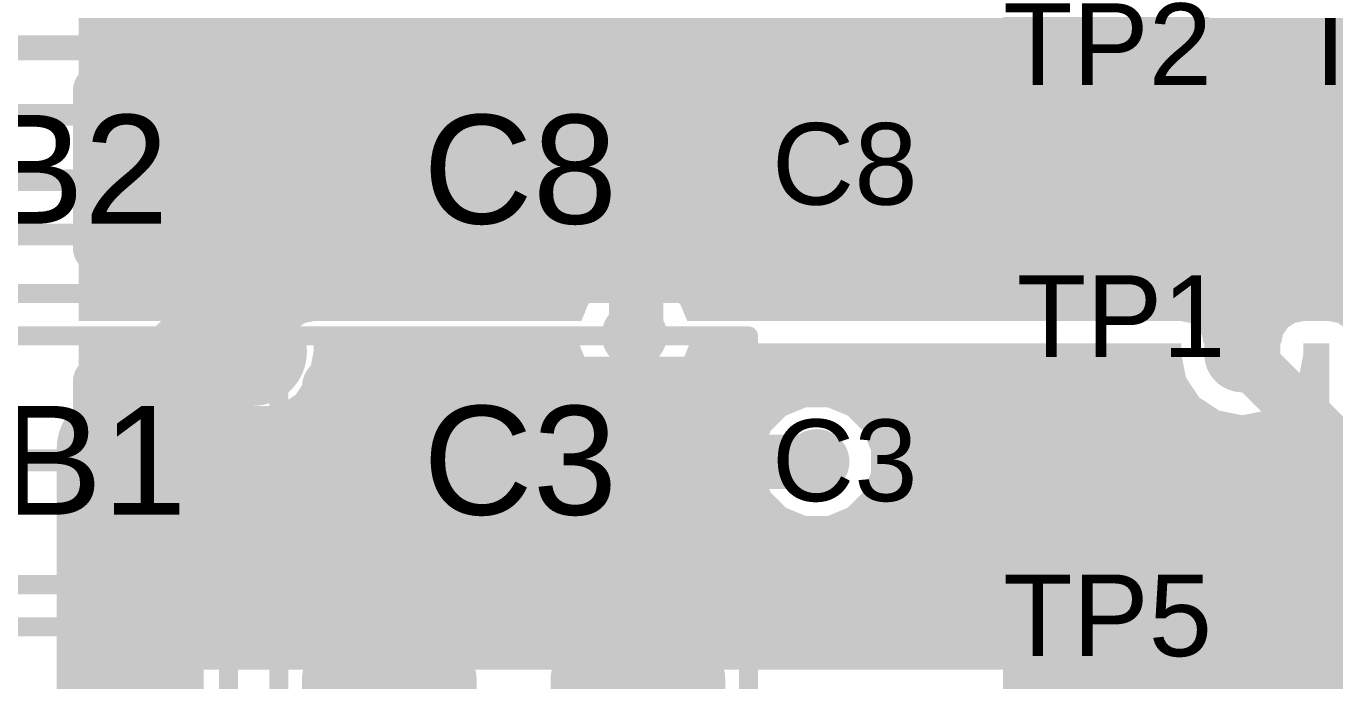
# Model space of a CAD drawing. Header units: inches. Extents: x -3 to 191, y -18 to 93.
# Drawn here: x 75.02 to 87.05, y 80.9 to 86.92 of the extents above; entities that cross this region are included whole.
import ezdxf

# ---------------------------------------------------------------- set-up
doc = ezdxf.new("R2010")
doc.units = ezdxf.units.IN
for name, color, linetype in [('Bottom Layer', 5, 'Continuous'), ('GND 1', 90, 'Continuous'), ('GND 2', 156, 'Continuous'), ('Mechanical 13', 56, 'Continuous'), ('PWR', 16, 'Continuous'), ('Signal L4', 76, 'Continuous'), ('Top Layer', 1, 'Continuous'), ('Top Overlay', 2, 'Continuous'), ('Top Paste', 8, 'Continuous'), ('Top Solder', 216, 'Continuous'), ('Via Holes', 16, 'Continuous')]:
    doc.layers.add(name, color=color, linetype=linetype)
doc.styles.add('Arial', font='', dxfattribs={"height": 0.2})
doc.styles.get('Arial').set_extended_font_data('Arial')

# ---------------------------------------------------------------- blocks, each defined once
blk = doc.blocks.new('PAD_RND_1MM_160')
at = {"layer": 'Top Layer'}
h = blk.add_hatch(color=1, dxfattribs=at)
edge = h.paths.add_edge_path()
edge.add_arc((0, 0), 0.5, 0, 360)
at = {"layer": 'Top Solder'}
h = blk.add_hatch(color=216, dxfattribs=at)
edge = h.paths.add_edge_path()
edge.add_arc((0, 0), 0.5, 0, 360)
blk = doc.blocks.new('PAD_RND_1MM_161')
at = {"layer": 'Top Layer'}
h = blk.add_hatch(color=1, dxfattribs=at)
edge = h.paths.add_edge_path()
edge.add_arc((0, 0), 0.5, 0, 360)
at = {"layer": 'Top Solder'}
h = blk.add_hatch(color=216, dxfattribs=at)
edge = h.paths.add_edge_path()
edge.add_arc((0, 0), 0.5, 0, 360)
blk = doc.blocks.new('FB_0805_328')
at = {"layer": 'Top Layer'}
h = blk.add_hatch(color=1, dxfattribs=at)
edge = h.paths.add_edge_path()
edge.add_arc((-1.325, 0.725), 0.125, 90, 180)
edge.add_line((-1.45, 0.725), (-1.45, -0.725))
edge.add_arc((-1.325, -0.725), 0.125, 180, 270)
edge.add_line((-1.325, -0.85), (-0.575, -0.85))
edge.add_arc((-0.575, -0.725), 0.125, 270, 360)
edge.add_line((-0.45, -0.725), (-0.45, 0.725))
edge.add_arc((-0.575, 0.725), 0.125, 0, 90)
edge.add_line((-0.575, 0.85), (-1.325, 0.85))
h = blk.add_hatch(color=1, dxfattribs=at)
edge = h.paths.add_edge_path()
edge.add_arc((0.575, 0.725), 0.125, 90, 180)
edge.add_line((0.45, 0.725), (0.45, -0.725))
edge.add_arc((0.575, -0.725), 0.125, 180, 270)
edge.add_line((0.575, -0.85), (1.325, -0.85))
edge.add_arc((1.325, -0.725), 0.125, 270, 360)
edge.add_line((1.45, -0.725), (1.45, 0.725))
edge.add_arc((1.325, 0.725), 0.125, 0, 90)
edge.add_line((1.325, 0.85), (0.575, 0.85))
at = {"layer": 'Top Paste'}
h = blk.add_hatch(color=8, dxfattribs=at)
edge = h.paths.add_edge_path()
edge.add_arc((-1.325, 0.725), 0.125, 90, 180)
edge.add_line((-1.45, 0.725), (-1.45, -0.725))
edge.add_arc((-1.325, -0.725), 0.125, 180, 270)
edge.add_line((-1.325, -0.85), (-0.575, -0.85))
edge.add_arc((-0.575, -0.725), 0.125, 270, 360)
edge.add_line((-0.45, -0.725), (-0.45, 0.725))
edge.add_arc((-0.575, 0.725), 0.125, 0, 90)
edge.add_line((-0.575, 0.85), (-1.325, 0.85))
h = blk.add_hatch(color=8, dxfattribs=at)
edge = h.paths.add_edge_path()
edge.add_arc((0.575, 0.725), 0.125, 90, 180)
edge.add_line((0.45, 0.725), (0.45, -0.725))
edge.add_arc((0.575, -0.725), 0.125, 180, 270)
edge.add_line((0.575, -0.85), (1.325, -0.85))
edge.add_arc((1.325, -0.725), 0.125, 270, 360)
edge.add_line((1.45, -0.725), (1.45, 0.725))
edge.add_arc((1.325, 0.725), 0.125, 0, 90)
edge.add_line((1.325, 0.85), (0.575, 0.85))
at = {"layer": 'Top Solder'}
h = blk.add_hatch(color=216, dxfattribs=at)
edge = h.paths.add_edge_path()
edge.add_arc((-1.325, 0.725), 0.227, 90, 180)
edge.add_line((-1.552, 0.725), (-1.552, -0.725))
edge.add_arc((-1.325, -0.725), 0.227, 180, 270)
edge.add_line((-1.325, -0.952), (-0.575, -0.952))
edge.add_arc((-0.575, -0.725), 0.227, 270, 360)
edge.add_line((-0.348, -0.725), (-0.348, 0.725))
edge.add_arc((-0.575, 0.725), 0.227, 0, 90)
edge.add_line((-0.575, 0.952), (-1.325, 0.952))
h = blk.add_hatch(color=216, dxfattribs=at)
edge = h.paths.add_edge_path()
edge.add_arc((0.575, 0.725), 0.227, 90, 180)
edge.add_line((0.348, 0.725), (0.348, -0.725))
edge.add_arc((0.575, -0.725), 0.227, 180, 270)
edge.add_line((0.575, -0.952), (1.325, -0.952))
edge.add_arc((1.325, -0.725), 0.227, 270, 360)
edge.add_line((1.552, -0.725), (1.552, 0.725))
edge.add_arc((1.325, 0.725), 0.227, 0, 90)
edge.add_line((1.325, 0.952), (0.575, 0.952))
at = {"layer": 'Mechanical 13'}
for points in [[(-1.778, -1.143, 0.175, 0.175, 0), (-1.778, 1.143, 0.175, 0.175, 0)], [(-1.778, 1.143, 0.175, 0.175, 0), (1.778, 1.143, 0.175, 0.175, 0)], [(1.778, -1.143, 0.175, 0.175, 0), (1.778, 1.143, 0.175, 0.175, 0)], [(-1.778, -1.143, 0.175, 0.175, 0), (1.778, -1.143, 0.175, 0.175, 0)]]:
    blk.add_lwpolyline(points, format="xyseb", dxfattribs=at)
for points in [[(-1.822, 1.143, 0.0875, 0.0875, 1), (-1.734, 1.143, 0.0875, 0.0875, 1)], [(-1.822, 1.143, 0.0875, 0.0875, 1), (-1.734, 1.143, 0.0875, 0.0875, 1)], [(1.734, 1.143, 0.0875, 0.0875, 1), (1.822, 1.143, 0.0875, 0.0875, 1)], [(1.734, 1.143, 0.0875, 0.0875, 1), (1.822, 1.143, 0.0875, 0.0875, 1)], [(-1.822, -1.143, 0.0875, 0.0875, 1), (-1.734, -1.143, 0.0875, 0.0875, 1)], [(-1.822, -1.143, 0.0875, 0.0875, 1), (-1.734, -1.143, 0.0875, 0.0875, 1)], [(1.734, -1.143, 0.0875, 0.0875, 1), (1.822, -1.143, 0.0875, 0.0875, 1)], [(1.734, -1.143, 0.0875, 0.0875, 1), (1.822, -1.143, 0.0875, 0.0875, 1)]]:
    blk.add_lwpolyline(points, format="xyseb", close=True, dxfattribs=at)
at = {"layer": 'Mechanical 13', "style": 'Arial'}
blk.add_text('FB3', height=1, rotation=360, dxfattribs=at).set_placement((-1.333, -0.5))
blk = doc.blocks.new('FB_0805_329')
at = {"layer": 'Top Layer'}
h = blk.add_hatch(color=1, dxfattribs=at)
edge = h.paths.add_edge_path()
edge.add_arc((-1.325, 0.725), 0.125, 90, 180)
edge.add_line((-1.45, 0.725), (-1.45, -0.725))
edge.add_arc((-1.325, -0.725), 0.125, 180, 270)
edge.add_line((-1.325, -0.85), (-0.575, -0.85))
edge.add_arc((-0.575, -0.725), 0.125, 270, 360)
edge.add_line((-0.45, -0.725), (-0.45, 0.725))
edge.add_arc((-0.575, 0.725), 0.125, 0, 90)
edge.add_line((-0.575, 0.85), (-1.325, 0.85))
h = blk.add_hatch(color=1, dxfattribs=at)
edge = h.paths.add_edge_path()
edge.add_arc((0.575, 0.725), 0.125, 90, 180)
edge.add_line((0.45, 0.725), (0.45, -0.725))
edge.add_arc((0.575, -0.725), 0.125, 180, 270)
edge.add_line((0.575, -0.85), (1.325, -0.85))
edge.add_arc((1.325, -0.725), 0.125, 270, 360)
edge.add_line((1.45, -0.725), (1.45, 0.725))
edge.add_arc((1.325, 0.725), 0.125, 0, 90)
edge.add_line((1.325, 0.85), (0.575, 0.85))
at = {"layer": 'Top Paste'}
h = blk.add_hatch(color=8, dxfattribs=at)
edge = h.paths.add_edge_path()
edge.add_arc((-1.325, 0.725), 0.125, 90, 180)
edge.add_line((-1.45, 0.725), (-1.45, -0.725))
edge.add_arc((-1.325, -0.725), 0.125, 180, 270)
edge.add_line((-1.325, -0.85), (-0.575, -0.85))
edge.add_arc((-0.575, -0.725), 0.125, 270, 360)
edge.add_line((-0.45, -0.725), (-0.45, 0.725))
edge.add_arc((-0.575, 0.725), 0.125, 0, 90)
edge.add_line((-0.575, 0.85), (-1.325, 0.85))
h = blk.add_hatch(color=8, dxfattribs=at)
edge = h.paths.add_edge_path()
edge.add_arc((0.575, 0.725), 0.125, 90, 180)
edge.add_line((0.45, 0.725), (0.45, -0.725))
edge.add_arc((0.575, -0.725), 0.125, 180, 270)
edge.add_line((0.575, -0.85), (1.325, -0.85))
edge.add_arc((1.325, -0.725), 0.125, 270, 360)
edge.add_line((1.45, -0.725), (1.45, 0.725))
edge.add_arc((1.325, 0.725), 0.125, 0, 90)
edge.add_line((1.325, 0.85), (0.575, 0.85))
at = {"layer": 'Top Solder'}
h = blk.add_hatch(color=216, dxfattribs=at)
edge = h.paths.add_edge_path()
edge.add_arc((-1.325, 0.725), 0.227, 90, 180)
edge.add_line((-1.552, 0.725), (-1.552, -0.725))
edge.add_arc((-1.325, -0.725), 0.227, 180, 270)
edge.add_line((-1.325, -0.952), (-0.575, -0.952))
edge.add_arc((-0.575, -0.725), 0.227, 270, 360)
edge.add_line((-0.348, -0.725), (-0.348, 0.725))
edge.add_arc((-0.575, 0.725), 0.227, 0, 90)
edge.add_line((-0.575, 0.952), (-1.325, 0.952))
h = blk.add_hatch(color=216, dxfattribs=at)
edge = h.paths.add_edge_path()
edge.add_arc((0.575, 0.725), 0.227, 90, 180)
edge.add_line((0.348, 0.725), (0.348, -0.725))
edge.add_arc((0.575, -0.725), 0.227, 180, 270)
edge.add_line((0.575, -0.952), (1.325, -0.952))
edge.add_arc((1.325, -0.725), 0.227, 270, 360)
edge.add_line((1.552, -0.725), (1.552, 0.725))
edge.add_arc((1.325, 0.725), 0.227, 0, 90)
edge.add_line((1.325, 0.952), (0.575, 0.952))
at = {"layer": 'Mechanical 13'}
for points in [[(-1.778, -1.143, 0.175, 0.175, 0), (-1.778, 1.143, 0.175, 0.175, 0)], [(-1.778, 1.143, 0.175, 0.175, 0), (1.778, 1.143, 0.175, 0.175, 0)], [(1.778, -1.143, 0.175, 0.175, 0), (1.778, 1.143, 0.175, 0.175, 0)], [(-1.778, -1.143, 0.175, 0.175, 0), (1.778, -1.143, 0.175, 0.175, 0)]]:
    blk.add_lwpolyline(points, format="xyseb", dxfattribs=at)
for points in [[(-1.822, 1.143, 0.0875, 0.0875, 1), (-1.734, 1.143, 0.0875, 0.0875, 1)], [(-1.822, 1.143, 0.0875, 0.0875, 1), (-1.734, 1.143, 0.0875, 0.0875, 1)], [(1.734, 1.143, 0.0875, 0.0875, 1), (1.822, 1.143, 0.0875, 0.0875, 1)], [(1.734, 1.143, 0.0875, 0.0875, 1), (1.822, 1.143, 0.0875, 0.0875, 1)], [(-1.822, -1.143, 0.0875, 0.0875, 1), (-1.734, -1.143, 0.0875, 0.0875, 1)], [(-1.822, -1.143, 0.0875, 0.0875, 1), (-1.734, -1.143, 0.0875, 0.0875, 1)], [(1.734, -1.143, 0.0875, 0.0875, 1), (1.822, -1.143, 0.0875, 0.0875, 1)], [(1.734, -1.143, 0.0875, 0.0875, 1), (1.822, -1.143, 0.0875, 0.0875, 1)]]:
    blk.add_lwpolyline(points, format="xyseb", close=True, dxfattribs=at)
at = {"layer": 'Mechanical 13', "style": 'Arial'}
blk.add_text('FB2', height=1, rotation=360, dxfattribs=at).set_placement((-1.333, -0.5))
blk = doc.blocks.new('FB_0805_330')
at = {"layer": 'Top Layer'}
h = blk.add_hatch(color=1, dxfattribs=at)
edge = h.paths.add_edge_path()
edge.add_arc((-1.325, 0.725), 0.125, 90, 180)
edge.add_line((-1.45, 0.725), (-1.45, -0.725))
edge.add_arc((-1.325, -0.725), 0.125, 180, 270)
edge.add_line((-1.325, -0.85), (-0.575, -0.85))
edge.add_arc((-0.575, -0.725), 0.125, 270, 360)
edge.add_line((-0.45, -0.725), (-0.45, 0.725))
edge.add_arc((-0.575, 0.725), 0.125, 0, 90)
edge.add_line((-0.575, 0.85), (-1.325, 0.85))
h = blk.add_hatch(color=1, dxfattribs=at)
edge = h.paths.add_edge_path()
edge.add_arc((0.575, 0.725), 0.125, 90, 180)
edge.add_line((0.45, 0.725), (0.45, -0.725))
edge.add_arc((0.575, -0.725), 0.125, 180, 270)
edge.add_line((0.575, -0.85), (1.325, -0.85))
edge.add_arc((1.325, -0.725), 0.125, 270, 360)
edge.add_line((1.45, -0.725), (1.45, 0.725))
edge.add_arc((1.325, 0.725), 0.125, 0, 90)
edge.add_line((1.325, 0.85), (0.575, 0.85))
at = {"layer": 'Top Paste'}
h = blk.add_hatch(color=8, dxfattribs=at)
edge = h.paths.add_edge_path()
edge.add_arc((-1.325, 0.725), 0.125, 90, 180)
edge.add_line((-1.45, 0.725), (-1.45, -0.725))
edge.add_arc((-1.325, -0.725), 0.125, 180, 270)
edge.add_line((-1.325, -0.85), (-0.575, -0.85))
edge.add_arc((-0.575, -0.725), 0.125, 270, 360)
edge.add_line((-0.45, -0.725), (-0.45, 0.725))
edge.add_arc((-0.575, 0.725), 0.125, 0, 90)
edge.add_line((-0.575, 0.85), (-1.325, 0.85))
h = blk.add_hatch(color=8, dxfattribs=at)
edge = h.paths.add_edge_path()
edge.add_arc((0.575, 0.725), 0.125, 90, 180)
edge.add_line((0.45, 0.725), (0.45, -0.725))
edge.add_arc((0.575, -0.725), 0.125, 180, 270)
edge.add_line((0.575, -0.85), (1.325, -0.85))
edge.add_arc((1.325, -0.725), 0.125, 270, 360)
edge.add_line((1.45, -0.725), (1.45, 0.725))
edge.add_arc((1.325, 0.725), 0.125, 0, 90)
edge.add_line((1.325, 0.85), (0.575, 0.85))
at = {"layer": 'Top Solder'}
h = blk.add_hatch(color=216, dxfattribs=at)
edge = h.paths.add_edge_path()
edge.add_arc((-1.325, 0.725), 0.227, 90, 180)
edge.add_line((-1.552, 0.725), (-1.552, -0.725))
edge.add_arc((-1.325, -0.725), 0.227, 180, 270)
edge.add_line((-1.325, -0.952), (-0.575, -0.952))
edge.add_arc((-0.575, -0.725), 0.227, 270, 360)
edge.add_line((-0.348, -0.725), (-0.348, 0.725))
edge.add_arc((-0.575, 0.725), 0.227, 0, 90)
edge.add_line((-0.575, 0.952), (-1.325, 0.952))
h = blk.add_hatch(color=216, dxfattribs=at)
edge = h.paths.add_edge_path()
edge.add_arc((0.575, 0.725), 0.227, 90, 180)
edge.add_line((0.348, 0.725), (0.348, -0.725))
edge.add_arc((0.575, -0.725), 0.227, 180, 270)
edge.add_line((0.575, -0.952), (1.325, -0.952))
edge.add_arc((1.325, -0.725), 0.227, 270, 360)
edge.add_line((1.552, -0.725), (1.552, 0.725))
edge.add_arc((1.325, 0.725), 0.227, 0, 90)
edge.add_line((1.325, 0.952), (0.575, 0.952))
at = {"layer": 'Mechanical 13'}
for points in [[(-1.778, -1.143, 0.175, 0.175, 0), (-1.778, 1.143, 0.175, 0.175, 0)], [(-1.778, 1.143, 0.175, 0.175, 0), (1.778, 1.143, 0.175, 0.175, 0)], [(1.778, -1.143, 0.175, 0.175, 0), (1.778, 1.143, 0.175, 0.175, 0)], [(-1.778, -1.143, 0.175, 0.175, 0), (1.778, -1.143, 0.175, 0.175, 0)]]:
    blk.add_lwpolyline(points, format="xyseb", dxfattribs=at)
for points in [[(-1.822, 1.143, 0.0875, 0.0875, 1), (-1.734, 1.143, 0.0875, 0.0875, 1)], [(-1.822, 1.143, 0.0875, 0.0875, 1), (-1.734, 1.143, 0.0875, 0.0875, 1)], [(1.734, 1.143, 0.0875, 0.0875, 1), (1.822, 1.143, 0.0875, 0.0875, 1)], [(1.734, 1.143, 0.0875, 0.0875, 1), (1.822, 1.143, 0.0875, 0.0875, 1)], [(-1.822, -1.143, 0.0875, 0.0875, 1), (-1.734, -1.143, 0.0875, 0.0875, 1)], [(-1.822, -1.143, 0.0875, 0.0875, 1), (-1.734, -1.143, 0.0875, 0.0875, 1)], [(1.734, -1.143, 0.0875, 0.0875, 1), (1.822, -1.143, 0.0875, 0.0875, 1)], [(1.734, -1.143, 0.0875, 0.0875, 1), (1.822, -1.143, 0.0875, 0.0875, 1)]]:
    blk.add_lwpolyline(points, format="xyseb", close=True, dxfattribs=at)
at = {"layer": 'Mechanical 13', "style": 'Arial'}
blk.add_text('FB1', height=1, rotation=360, dxfattribs=at).set_placement((-1.166, -0.5))
blk = doc.blocks.new('CAP_0805_510')
at = {"layer": 'Top Layer'}
h = blk.add_hatch(color=1, dxfattribs=at)
edge = h.paths.add_edge_path()
edge.add_arc((-1.668, 0.675), 0.175, 90, 180)
edge.add_line((-1.843, 0.675), (-1.843, -0.675))
edge.add_arc((-1.668, -0.675), 0.175, 180, 270)
edge.add_line((-1.668, -0.85), (-0.618, -0.85))
edge.add_arc((-0.618, -0.675), 0.175, 270, 360)
edge.add_line((-0.443, -0.675), (-0.443, 0.675))
edge.add_arc((-0.618, 0.675), 0.175, 0, 90)
edge.add_line((-0.618, 0.85), (-1.668, 0.85))
h = blk.add_hatch(color=1, dxfattribs=at)
edge = h.paths.add_edge_path()
edge.add_arc((0.618, 0.675), 0.175, 90, 180)
edge.add_line((0.443, 0.675), (0.443, -0.675))
edge.add_arc((0.618, -0.675), 0.175, 180, 270)
edge.add_line((0.618, -0.85), (1.668, -0.85))
edge.add_arc((1.668, -0.675), 0.175, 270, 360)
edge.add_line((1.843, -0.675), (1.843, 0.675))
edge.add_arc((1.668, 0.675), 0.175, 0, 90)
edge.add_line((1.668, 0.85), (0.618, 0.85))
at = {"layer": 'Top Paste'}
h = blk.add_hatch(color=8, dxfattribs=at)
edge = h.paths.add_edge_path()
edge.add_arc((-1.668, 0.675), 0.175, 90, 180)
edge.add_line((-1.843, 0.675), (-1.843, -0.675))
edge.add_arc((-1.668, -0.675), 0.175, 180, 270)
edge.add_line((-1.668, -0.85), (-0.618, -0.85))
edge.add_arc((-0.618, -0.675), 0.175, 270, 360)
edge.add_line((-0.443, -0.675), (-0.443, 0.675))
edge.add_arc((-0.618, 0.675), 0.175, 0, 90)
edge.add_line((-0.618, 0.85), (-1.668, 0.85))
h = blk.add_hatch(color=8, dxfattribs=at)
edge = h.paths.add_edge_path()
edge.add_arc((0.618, 0.675), 0.175, 90, 180)
edge.add_line((0.443, 0.675), (0.443, -0.675))
edge.add_arc((0.618, -0.675), 0.175, 180, 270)
edge.add_line((0.618, -0.85), (1.668, -0.85))
edge.add_arc((1.668, -0.675), 0.175, 270, 360)
edge.add_line((1.843, -0.675), (1.843, 0.675))
edge.add_arc((1.668, 0.675), 0.175, 0, 90)
edge.add_line((1.668, 0.85), (0.618, 0.85))
at = {"layer": 'Top Solder'}
h = blk.add_hatch(color=216, dxfattribs=at)
edge = h.paths.add_edge_path()
edge.add_arc((-1.668, 0.675), 0.277, 90, 180)
edge.add_line((-1.945, 0.675), (-1.945, -0.675))
edge.add_arc((-1.668, -0.675), 0.277, 180, 270)
edge.add_line((-1.668, -0.952), (-0.618, -0.952))
edge.add_arc((-0.618, -0.675), 0.277, 270, 360)
edge.add_line((-0.341, -0.675), (-0.341, 0.675))
edge.add_arc((-0.618, 0.675), 0.277, 0, 90)
edge.add_line((-0.618, 0.952), (-1.668, 0.952))
h = blk.add_hatch(color=216, dxfattribs=at)
edge = h.paths.add_edge_path()
edge.add_arc((0.618, 0.675), 0.277, 90, 180)
edge.add_line((0.341, 0.675), (0.341, -0.675))
edge.add_arc((0.618, -0.675), 0.277, 180, 270)
edge.add_line((0.618, -0.952), (1.668, -0.952))
edge.add_arc((1.668, -0.675), 0.277, 270, 360)
edge.add_line((1.945, -0.675), (1.945, 0.675))
edge.add_arc((1.668, 0.675), 0.277, 0, 90)
edge.add_line((1.668, 0.952), (0.618, 0.952))
at = {"layer": 'Mechanical 13'}
for points in [[(-2.159, 1.143, 0.175, 0.175, 0), (2.159, 1.143, 0.175, 0.175, 0)], [(-2.159, -1.143, 0.175, 0.175, 0), (-2.159, 1.143, 0.175, 0.175, 0)], [(2.159, -1.143, 0.175, 0.175, 0), (2.159, 1.143, 0.175, 0.175, 0)], [(-2.159, -1.143, 0.175, 0.175, 0), (2.159, -1.143, 0.175, 0.175, 0)]]:
    blk.add_lwpolyline(points, format="xyseb", dxfattribs=at)
for points in [[(-2.203, 1.143, 0.0875, 0.0875, 1), (-2.115, 1.143, 0.0875, 0.0875, 1)], [(-2.203, 1.143, 0.0875, 0.0875, 1), (-2.115, 1.143, 0.0875, 0.0875, 1)], [(2.115, 1.143, 0.0875, 0.0875, 1), (2.203, 1.143, 0.0875, 0.0875, 1)], [(2.115, 1.143, 0.0875, 0.0875, 1), (2.203, 1.143, 0.0875, 0.0875, 1)], [(-2.203, -1.143, 0.0875, 0.0875, 1), (-2.115, -1.143, 0.0875, 0.0875, 1)], [(-2.203, -1.143, 0.0875, 0.0875, 1), (-2.115, -1.143, 0.0875, 0.0875, 1)], [(2.115, -1.143, 0.0875, 0.0875, 1), (2.203, -1.143, 0.0875, 0.0875, 1)], [(2.115, -1.143, 0.0875, 0.0875, 1), (2.203, -1.143, 0.0875, 0.0875, 1)]]:
    blk.add_lwpolyline(points, format="xyseb", close=True, dxfattribs=at)
at = {"layer": 'Mechanical 13', "style": 'Arial'}
blk.add_text('C13', height=1, rotation=360, dxfattribs=at).set_placement((-1.25, -0.5))
blk = doc.blocks.new('CAP_0805_515')
at = {"layer": 'Top Layer'}
h = blk.add_hatch(color=1, dxfattribs=at)
edge = h.paths.add_edge_path()
edge.add_arc((-1.668, 0.675), 0.175, 90, 180)
edge.add_line((-1.843, 0.675), (-1.843, -0.675))
edge.add_arc((-1.668, -0.675), 0.175, 180, 270)
edge.add_line((-1.668, -0.85), (-0.618, -0.85))
edge.add_arc((-0.618, -0.675), 0.175, 270, 360)
edge.add_line((-0.443, -0.675), (-0.443, 0.675))
edge.add_arc((-0.618, 0.675), 0.175, 0, 90)
edge.add_line((-0.618, 0.85), (-1.668, 0.85))
h = blk.add_hatch(color=1, dxfattribs=at)
edge = h.paths.add_edge_path()
edge.add_arc((0.618, 0.675), 0.175, 90, 180)
edge.add_line((0.443, 0.675), (0.443, -0.675))
edge.add_arc((0.618, -0.675), 0.175, 180, 270)
edge.add_line((0.618, -0.85), (1.668, -0.85))
edge.add_arc((1.668, -0.675), 0.175, 270, 360)
edge.add_line((1.843, -0.675), (1.843, 0.675))
edge.add_arc((1.668, 0.675), 0.175, 0, 90)
edge.add_line((1.668, 0.85), (0.618, 0.85))
at = {"layer": 'Top Paste'}
h = blk.add_hatch(color=8, dxfattribs=at)
edge = h.paths.add_edge_path()
edge.add_arc((-1.668, 0.675), 0.175, 90, 180)
edge.add_line((-1.843, 0.675), (-1.843, -0.675))
edge.add_arc((-1.668, -0.675), 0.175, 180, 270)
edge.add_line((-1.668, -0.85), (-0.618, -0.85))
edge.add_arc((-0.618, -0.675), 0.175, 270, 360)
edge.add_line((-0.443, -0.675), (-0.443, 0.675))
edge.add_arc((-0.618, 0.675), 0.175, 0, 90)
edge.add_line((-0.618, 0.85), (-1.668, 0.85))
h = blk.add_hatch(color=8, dxfattribs=at)
edge = h.paths.add_edge_path()
edge.add_arc((0.618, 0.675), 0.175, 90, 180)
edge.add_line((0.443, 0.675), (0.443, -0.675))
edge.add_arc((0.618, -0.675), 0.175, 180, 270)
edge.add_line((0.618, -0.85), (1.668, -0.85))
edge.add_arc((1.668, -0.675), 0.175, 270, 360)
edge.add_line((1.843, -0.675), (1.843, 0.675))
edge.add_arc((1.668, 0.675), 0.175, 0, 90)
edge.add_line((1.668, 0.85), (0.618, 0.85))
at = {"layer": 'Top Solder'}
h = blk.add_hatch(color=216, dxfattribs=at)
edge = h.paths.add_edge_path()
edge.add_arc((-1.668, 0.675), 0.277, 90, 180)
edge.add_line((-1.945, 0.675), (-1.945, -0.675))
edge.add_arc((-1.668, -0.675), 0.277, 180, 270)
edge.add_line((-1.668, -0.952), (-0.618, -0.952))
edge.add_arc((-0.618, -0.675), 0.277, 270, 360)
edge.add_line((-0.341, -0.675), (-0.341, 0.675))
edge.add_arc((-0.618, 0.675), 0.277, 0, 90)
edge.add_line((-0.618, 0.952), (-1.668, 0.952))
h = blk.add_hatch(color=216, dxfattribs=at)
edge = h.paths.add_edge_path()
edge.add_arc((0.618, 0.675), 0.277, 90, 180)
edge.add_line((0.341, 0.675), (0.341, -0.675))
edge.add_arc((0.618, -0.675), 0.277, 180, 270)
edge.add_line((0.618, -0.952), (1.668, -0.952))
edge.add_arc((1.668, -0.675), 0.277, 270, 360)
edge.add_line((1.945, -0.675), (1.945, 0.675))
edge.add_arc((1.668, 0.675), 0.277, 0, 90)
edge.add_line((1.668, 0.952), (0.618, 0.952))
at = {"layer": 'Mechanical 13'}
for points in [[(-2.159, 1.143, 0.175, 0.175, 0), (2.159, 1.143, 0.175, 0.175, 0)], [(-2.159, -1.143, 0.175, 0.175, 0), (-2.159, 1.143, 0.175, 0.175, 0)], [(2.159, -1.143, 0.175, 0.175, 0), (2.159, 1.143, 0.175, 0.175, 0)], [(-2.159, -1.143, 0.175, 0.175, 0), (2.159, -1.143, 0.175, 0.175, 0)]]:
    blk.add_lwpolyline(points, format="xyseb", dxfattribs=at)
for points in [[(-2.203, 1.143, 0.0875, 0.0875, 1), (-2.115, 1.143, 0.0875, 0.0875, 1)], [(-2.203, 1.143, 0.0875, 0.0875, 1), (-2.115, 1.143, 0.0875, 0.0875, 1)], [(2.115, 1.143, 0.0875, 0.0875, 1), (2.203, 1.143, 0.0875, 0.0875, 1)], [(2.115, 1.143, 0.0875, 0.0875, 1), (2.203, 1.143, 0.0875, 0.0875, 1)], [(-2.203, -1.143, 0.0875, 0.0875, 1), (-2.115, -1.143, 0.0875, 0.0875, 1)], [(-2.203, -1.143, 0.0875, 0.0875, 1), (-2.115, -1.143, 0.0875, 0.0875, 1)], [(2.115, -1.143, 0.0875, 0.0875, 1), (2.203, -1.143, 0.0875, 0.0875, 1)], [(2.115, -1.143, 0.0875, 0.0875, 1), (2.203, -1.143, 0.0875, 0.0875, 1)]]:
    blk.add_lwpolyline(points, format="xyseb", close=True, dxfattribs=at)
at = {"layer": 'Mechanical 13', "style": 'Arial'}
blk.add_text('C8', height=1, rotation=360, dxfattribs=at).set_placement((-0.833, -0.5))
blk = doc.blocks.new('CAP_0805_520')
at = {"layer": 'Top Layer'}
h = blk.add_hatch(color=1, dxfattribs=at)
edge = h.paths.add_edge_path()
edge.add_arc((-1.668, 0.675), 0.175, 90, 180)
edge.add_line((-1.843, 0.675), (-1.843, -0.675))
edge.add_arc((-1.668, -0.675), 0.175, 180, 270)
edge.add_line((-1.668, -0.85), (-0.618, -0.85))
edge.add_arc((-0.618, -0.675), 0.175, 270, 360)
edge.add_line((-0.443, -0.675), (-0.443, 0.675))
edge.add_arc((-0.618, 0.675), 0.175, 0, 90)
edge.add_line((-0.618, 0.85), (-1.668, 0.85))
h = blk.add_hatch(color=1, dxfattribs=at)
edge = h.paths.add_edge_path()
edge.add_arc((0.618, 0.675), 0.175, 90, 180)
edge.add_line((0.443, 0.675), (0.443, -0.675))
edge.add_arc((0.618, -0.675), 0.175, 180, 270)
edge.add_line((0.618, -0.85), (1.668, -0.85))
edge.add_arc((1.668, -0.675), 0.175, 270, 360)
edge.add_line((1.843, -0.675), (1.843, 0.675))
edge.add_arc((1.668, 0.675), 0.175, 0, 90)
edge.add_line((1.668, 0.85), (0.618, 0.85))
at = {"layer": 'Top Paste'}
h = blk.add_hatch(color=8, dxfattribs=at)
edge = h.paths.add_edge_path()
edge.add_arc((-1.668, 0.675), 0.175, 90, 180)
edge.add_line((-1.843, 0.675), (-1.843, -0.675))
edge.add_arc((-1.668, -0.675), 0.175, 180, 270)
edge.add_line((-1.668, -0.85), (-0.618, -0.85))
edge.add_arc((-0.618, -0.675), 0.175, 270, 360)
edge.add_line((-0.443, -0.675), (-0.443, 0.675))
edge.add_arc((-0.618, 0.675), 0.175, 0, 90)
edge.add_line((-0.618, 0.85), (-1.668, 0.85))
h = blk.add_hatch(color=8, dxfattribs=at)
edge = h.paths.add_edge_path()
edge.add_arc((0.618, 0.675), 0.175, 90, 180)
edge.add_line((0.443, 0.675), (0.443, -0.675))
edge.add_arc((0.618, -0.675), 0.175, 180, 270)
edge.add_line((0.618, -0.85), (1.668, -0.85))
edge.add_arc((1.668, -0.675), 0.175, 270, 360)
edge.add_line((1.843, -0.675), (1.843, 0.675))
edge.add_arc((1.668, 0.675), 0.175, 0, 90)
edge.add_line((1.668, 0.85), (0.618, 0.85))
at = {"layer": 'Top Solder'}
h = blk.add_hatch(color=216, dxfattribs=at)
edge = h.paths.add_edge_path()
edge.add_arc((-1.668, 0.675), 0.277, 90, 180)
edge.add_line((-1.945, 0.675), (-1.945, -0.675))
edge.add_arc((-1.668, -0.675), 0.277, 180, 270)
edge.add_line((-1.668, -0.952), (-0.618, -0.952))
edge.add_arc((-0.618, -0.675), 0.277, 270, 360)
edge.add_line((-0.341, -0.675), (-0.341, 0.675))
edge.add_arc((-0.618, 0.675), 0.277, 0, 90)
edge.add_line((-0.618, 0.952), (-1.668, 0.952))
h = blk.add_hatch(color=216, dxfattribs=at)
edge = h.paths.add_edge_path()
edge.add_arc((0.618, 0.675), 0.277, 90, 180)
edge.add_line((0.341, 0.675), (0.341, -0.675))
edge.add_arc((0.618, -0.675), 0.277, 180, 270)
edge.add_line((0.618, -0.952), (1.668, -0.952))
edge.add_arc((1.668, -0.675), 0.277, 270, 360)
edge.add_line((1.945, -0.675), (1.945, 0.675))
edge.add_arc((1.668, 0.675), 0.277, 0, 90)
edge.add_line((1.668, 0.952), (0.618, 0.952))
at = {"layer": 'Mechanical 13'}
for points in [[(-2.159, 1.143, 0.175, 0.175, 0), (2.159, 1.143, 0.175, 0.175, 0)], [(-2.159, -1.143, 0.175, 0.175, 0), (-2.159, 1.143, 0.175, 0.175, 0)], [(2.159, -1.143, 0.175, 0.175, 0), (2.159, 1.143, 0.175, 0.175, 0)], [(-2.159, -1.143, 0.175, 0.175, 0), (2.159, -1.143, 0.175, 0.175, 0)]]:
    blk.add_lwpolyline(points, format="xyseb", dxfattribs=at)
for points in [[(-2.203, 1.143, 0.0875, 0.0875, 1), (-2.115, 1.143, 0.0875, 0.0875, 1)], [(-2.203, 1.143, 0.0875, 0.0875, 1), (-2.115, 1.143, 0.0875, 0.0875, 1)], [(2.115, 1.143, 0.0875, 0.0875, 1), (2.203, 1.143, 0.0875, 0.0875, 1)], [(2.115, 1.143, 0.0875, 0.0875, 1), (2.203, 1.143, 0.0875, 0.0875, 1)], [(-2.203, -1.143, 0.0875, 0.0875, 1), (-2.115, -1.143, 0.0875, 0.0875, 1)], [(-2.203, -1.143, 0.0875, 0.0875, 1), (-2.115, -1.143, 0.0875, 0.0875, 1)], [(2.115, -1.143, 0.0875, 0.0875, 1), (2.203, -1.143, 0.0875, 0.0875, 1)], [(2.115, -1.143, 0.0875, 0.0875, 1), (2.203, -1.143, 0.0875, 0.0875, 1)]]:
    blk.add_lwpolyline(points, format="xyseb", close=True, dxfattribs=at)
at = {"layer": 'Mechanical 13', "style": 'Arial'}
blk.add_text('C3', height=1, rotation=360, dxfattribs=at).set_placement((-0.833, -0.5))

msp = doc.modelspace()

# ---------------------------------------------------------------- hatches: boundary and pattern name
at = {"layer": 'Bottom Layer'}
h = msp.add_hatch(color=5, dxfattribs=at)
edge = h.paths.add_edge_path()
edge.add_arc((80.61, 84.075), 0.3, 0, 360)
h = msp.add_hatch(color=5, dxfattribs=at)
edge = h.paths.add_edge_path()
edge.add_arc((77.1, 83.925), 0.3, 0, 360)
h = msp.add_hatch(color=5, dxfattribs=at)
edge = h.paths.add_edge_path()
edge.add_arc((86.2, 83.9), 0.3, 0, 360)
h = msp.add_hatch(color=5, dxfattribs=at)
edge = h.paths.add_edge_path()
edge.add_arc((77.1, 82.925), 0.3, 0, 360)
h = msp.add_hatch(color=5, dxfattribs=at)
edge = h.paths.add_edge_path()
edge.add_arc((82.287, 82.912), 0.3, 0, 360)
h = msp.add_hatch(color=5, dxfattribs=at)
edge = h.paths.add_edge_path()
edge.add_arc((85, 81.9), 0.3, 0, 360)
at = {"layer": 'GND 1'}
h = msp.add_hatch(color=90, dxfattribs=at)
edge = h.paths.add_edge_path()
edge.add_arc((80.61, 84.075), 0.3, 0, 360)
h = msp.add_hatch(color=90, dxfattribs=at)
edge = h.paths.add_edge_path()
edge.add_arc((77.1, 83.925), 0.3, 0, 360)
h = msp.add_hatch(color=90, dxfattribs=at)
edge = h.paths.add_edge_path()
edge.add_arc((86.2, 83.9), 0.3, 0, 360)
h = msp.add_hatch(color=90, dxfattribs=at)
edge = h.paths.add_edge_path()
edge.add_arc((77.1, 82.925), 0.3, 0, 360)
h = msp.add_hatch(color=90, dxfattribs=at)
edge = h.paths.add_edge_path()
edge.add_arc((82.287, 82.912), 0.3, 0, 360)
h = msp.add_hatch(color=90, dxfattribs=at)
edge = h.paths.add_edge_path()
edge.add_arc((85, 81.9), 0.3, 0, 360)
at = {"layer": 'GND 2'}
h = msp.add_hatch(color=156, dxfattribs=at)
edge = h.paths.add_edge_path()
edge.add_arc((80.61, 84.075), 0.3, 0, 360)
h = msp.add_hatch(color=156, dxfattribs=at)
edge = h.paths.add_edge_path()
edge.add_arc((77.1, 83.925), 0.3, 0, 360)
h = msp.add_hatch(color=156, dxfattribs=at)
edge = h.paths.add_edge_path()
edge.add_arc((86.2, 83.9), 0.3, 0, 360)
h = msp.add_hatch(color=156, dxfattribs=at)
edge = h.paths.add_edge_path()
edge.add_arc((77.1, 82.925), 0.3, 0, 360)
h = msp.add_hatch(color=156, dxfattribs=at)
edge = h.paths.add_edge_path()
edge.add_arc((82.287, 82.912), 0.3, 0, 360)
h = msp.add_hatch(color=156, dxfattribs=at)
edge = h.paths.add_edge_path()
edge.add_arc((85, 81.9), 0.3, 0, 360)
at = {"layer": 'PWR'}
h = msp.add_hatch(color=16, dxfattribs=at)
h.paths.add_polyline_path([(92.25, 78.75), (87.204, 78.75), (87.204, 80.796), (87.188, 80.874), (87.172, 80.898), (87.188, 80.922), (87.204, 81), (87.204, 84), (87.188, 84.078), (87.144, 84.144), (87.078, 84.188), (87, 84.204), (86.761, 84.204), (86.683, 84.188), (86.617, 84.144), (86.572, 84.078), (86.557, 84), (85.843, 84), (85.828, 84.078), (85.783, 84.144), (85.717, 84.188), (85.639, 84.204), (81.11, 84.204), (81.098, 84.202), (81.033, 84.358), (80.893, 84.499), (80.709, 84.575), (80.51, 84.575), (80.326, 84.499), (80.186, 84.358), (80.121, 84.202), (80.11, 84.204), (77.661, 84.204), (77.583, 84.188), (77.517, 84.144), (77.472, 84.078), (77.457, 84), (76.743, 84), (76.728, 84.078), (76.683, 84.144), (76.617, 84.188), (76.539, 84.204), (75.5, 84.204), (75.5, 87), (92.25, 87)])
h.paths.add_polyline_path([(88.099, 84.4), (87.901, 84.4), (87.717, 84.324), (87.576, 84.183), (87.5, 83.999), (87.5, 83.801), (87.576, 83.617), (87.717, 83.476), (87.901, 83.4), (88.099, 83.4), (88.283, 83.476), (88.424, 83.617), (88.5, 83.801), (88.5, 83.999), (88.424, 84.183), (88.283, 84.324)], flags=0)
h = msp.add_hatch(color=16, dxfattribs=at)
edge = h.paths.add_edge_path()
edge.add_arc((80.61, 84.075), 0.3, 0, 360)
h = msp.add_hatch(color=16, dxfattribs=at)
edge = h.paths.add_edge_path()
edge.add_arc((77.1, 83.925), 0.3, 0, 360)
h = msp.add_hatch(color=16, dxfattribs=at)
edge = h.paths.add_edge_path()
edge.add_arc((86.2, 83.9), 0.3, 0, 360)
h = msp.add_hatch(color=16, dxfattribs=at)
h.paths.add_polyline_path([(87, 81), (75.5, 81), (75.5, 84), (76.539, 84), (76.539, 83.925), (76.582, 83.71), (76.703, 83.528), (76.885, 83.407), (77.1, 83.364), (77.315, 83.407), (77.497, 83.528), (77.618, 83.71), (77.661, 83.925), (77.661, 84), (80.11, 84), (80.11, 83.976), (80.186, 83.792), (80.326, 83.651), (80.51, 83.575), (80.709, 83.575), (80.893, 83.651), (81.033, 83.792), (81.11, 83.976), (81.11, 84), (85.639, 84), (85.639, 83.9), (85.682, 83.685), (85.803, 83.503), (85.985, 83.382), (86.2, 83.339), (86.415, 83.382), (86.597, 83.503), (86.718, 83.685), (86.761, 83.9), (86.761, 84), (87, 84)])
h.paths.add_polyline_path([(82.387, 83.412), (82.188, 83.412), (82.004, 83.336), (81.864, 83.196), (81.787, 83.012), (81.787, 82.813), (81.864, 82.629), (82.004, 82.489), (82.188, 82.412), (82.387, 82.412), (82.571, 82.489), (82.711, 82.629), (82.787, 82.813), (82.787, 83.012), (82.711, 83.196), (82.571, 83.336)], flags=0)
h = msp.add_hatch(color=16, dxfattribs=at)
edge = h.paths.add_edge_path()
edge.add_arc((77.1, 82.925), 0.3, 0, 360)
h = msp.add_hatch(color=16, dxfattribs=at)
edge = h.paths.add_edge_path()
edge.add_arc((82.287, 82.912), 0.3, 0, 360)
h = msp.add_hatch(color=16, dxfattribs=at)
edge = h.paths.add_edge_path()
edge.add_arc((85, 81.9), 0.3, 0, 360)
at = {"layer": 'Signal L4'}
h = msp.add_hatch(color=76, dxfattribs=at)
edge = h.paths.add_edge_path()
edge.add_arc((80.61, 84.075), 0.3, 0, 360)
h = msp.add_hatch(color=76, dxfattribs=at)
edge = h.paths.add_edge_path()
edge.add_arc((77.1, 83.925), 0.3, 0, 360)
h = msp.add_hatch(color=76, dxfattribs=at)
edge = h.paths.add_edge_path()
edge.add_arc((86.2, 83.9), 0.3, 0, 360)
h = msp.add_hatch(color=76, dxfattribs=at)
edge = h.paths.add_edge_path()
edge.add_arc((77.1, 82.925), 0.3, 0, 360)
h = msp.add_hatch(color=76, dxfattribs=at)
edge = h.paths.add_edge_path()
edge.add_arc((82.287, 82.912), 0.3, 0, 360)
h = msp.add_hatch(color=76, dxfattribs=at)
h.paths.add_polyline_path([(91.5, 81.5), (91.5, 72.5), (93, 71), (98.64, 71), (98.724, 70.874), (98.705, 70.828), (98.705, 70.63), (98.782, 70.446), (98.922, 70.305), (99.106, 70.229), (99.305, 70.229), (99.489, 70.305), (99.629, 70.446), (99.705, 70.63), (99.705, 70.828), (99.687, 70.874), (99.771, 71), (105, 71), (106, 70), (106, 68), (105, 67), (84, 67), (84, 83), (90, 83)])
h.paths.add_polyline_path([(85.099, 79.6), (84.901, 79.6), (84.717, 79.524), (84.576, 79.383), (84.5, 79.199), (84.5, 79.001), (84.576, 78.817), (84.717, 78.676), (84.901, 78.6), (85.099, 78.6), (85.283, 78.676), (85.424, 78.817), (85.5, 79.001), (85.5, 79.199), (85.424, 79.383), (85.283, 79.524)], flags=0)
h.paths.add_polyline_path([(85.099, 76.8), (84.901, 76.8), (84.717, 76.724), (84.576, 76.583), (84.5, 76.399), (84.5, 76.201), (84.576, 76.017), (84.717, 75.876), (84.901, 75.8), (85.099, 75.8), (85.283, 75.876), (85.424, 76.017), (85.5, 76.201), (85.5, 76.399), (85.424, 76.583), (85.283, 76.724)], flags=0)
h.paths.add_polyline_path([(85.099, 74.4), (84.901, 74.4), (84.717, 74.324), (84.576, 74.183), (84.5, 73.999), (84.5, 73.801), (84.576, 73.617), (84.717, 73.476), (84.901, 73.4), (85.099, 73.4), (85.283, 73.476), (85.424, 73.617), (85.5, 73.801), (85.5, 73.999), (85.424, 74.183), (85.283, 74.324)], flags=0)
h.paths.add_polyline_path([(86.449, 72.1), (86.251, 72.1), (86.067, 72.024), (85.926, 71.883), (85.85, 71.699), (85.85, 71.501), (85.926, 71.317), (86.067, 71.176), (86.251, 71.1), (86.449, 71.1), (86.633, 71.176), (86.774, 71.317), (86.85, 71.501), (86.85, 71.699), (86.774, 71.883), (86.633, 72.024)], flags=0)
h.paths.add_polyline_path([(94.049, 70.5), (93.851, 70.5), (93.667, 70.424), (93.526, 70.283), (93.45, 70.099), (93.45, 69.901), (93.526, 69.717), (93.667, 69.576), (93.851, 69.5), (94.049, 69.5), (94.233, 69.576), (94.374, 69.717), (94.45, 69.901), (94.45, 70.099), (94.374, 70.283), (94.233, 70.424)], flags=0)
h.paths.add_polyline_path([(92.699, 69.6), (92.501, 69.6), (92.317, 69.524), (92.176, 69.383), (92.1, 69.199), (92.1, 69.001), (92.176, 68.817), (92.317, 68.676), (92.501, 68.6), (92.699, 68.6), (92.883, 68.676), (93.024, 68.817), (93.1, 69.001), (93.1, 69.199), (93.024, 69.383), (92.883, 69.524)], flags=0)
h.paths.add_polyline_path([(85.199, 69.35), (85.001, 69.35), (84.817, 69.274), (84.676, 69.133), (84.6, 68.949), (84.6, 68.751), (84.676, 68.567), (84.817, 68.426), (85.001, 68.35), (85.199, 68.35), (85.383, 68.426), (85.524, 68.567), (85.6, 68.751), (85.6, 68.949), (85.524, 69.133), (85.383, 69.274)], flags=0)
h.paths.add_polyline_path([(88.049, 69.15), (87.851, 69.15), (87.667, 69.074), (87.526, 68.933), (87.45, 68.749), (87.45, 68.551), (87.526, 68.367), (87.667, 68.226), (87.851, 68.15), (88.049, 68.15), (88.233, 68.226), (88.374, 68.367), (88.45, 68.551), (88.45, 68.749), (88.374, 68.933), (88.233, 69.074)], flags=0)
h.paths.add_polyline_path([(96.749, 68.3), (96.551, 68.3), (96.367, 68.224), (96.226, 68.083), (96.15, 67.899), (96.15, 67.701), (96.226, 67.517), (96.367, 67.376), (96.551, 67.3), (96.749, 67.3), (96.933, 67.376), (97.074, 67.517), (97.15, 67.701), (97.15, 67.899), (97.074, 68.083), (96.933, 68.224)], flags=0)
h = msp.add_hatch(color=76, dxfattribs=at)
edge = h.paths.add_edge_path()
edge.add_arc((85, 81.9), 0.3, 0, 360)
at = {"layer": 'Top Layer'}
h = msp.add_hatch(color=1, dxfattribs=at)
edge = h.paths.add_edge_path()
edge.add_arc((80.61, 84.075), 0.3, 0, 360)
h = msp.add_hatch(color=1, dxfattribs=at)
edge = h.paths.add_edge_path()
edge.add_arc((77.1, 83.925), 0.3, 0, 360)
h = msp.add_hatch(color=1, dxfattribs=at)
edge = h.paths.add_edge_path()
edge.add_arc((86.2, 83.9), 0.3, 0, 360)
h = msp.add_hatch(color=1, dxfattribs=at)
edge = h.paths.add_edge_path()
edge.add_arc((77.1, 82.925), 0.3, 0, 360)
h = msp.add_hatch(color=1, dxfattribs=at)
edge = h.paths.add_edge_path()
edge.add_arc((82.287, 82.912), 0.3, 0, 360)
h = msp.add_hatch(color=1, dxfattribs=at)
edge = h.paths.add_edge_path()
edge.add_arc((85, 81.9), 0.3, 0, 360)
at = {"layer": 'Via Holes'}
h = msp.add_hatch(color=7, dxfattribs=at)
edge = h.paths.add_edge_path()
edge.add_arc((80.61, 84.075), 0.15, 0, 360)
h = msp.add_hatch(color=7, dxfattribs=at)
edge = h.paths.add_edge_path()
edge.add_arc((77.1, 83.925), 0.15, 0, 360)
h = msp.add_hatch(color=7, dxfattribs=at)
edge = h.paths.add_edge_path()
edge.add_arc((86.2, 83.9), 0.15, 0, 360)
h = msp.add_hatch(color=7, dxfattribs=at)
edge = h.paths.add_edge_path()
edge.add_arc((77.1, 82.925), 0.15, 0, 360)
h = msp.add_hatch(color=7, dxfattribs=at)
edge = h.paths.add_edge_path()
edge.add_arc((82.287, 82.912), 0.15, 0, 360)
h = msp.add_hatch(color=7, dxfattribs=at)
edge = h.paths.add_edge_path()
edge.add_arc((85, 81.9), 0.15, 0, 360)

# ---------------------------------------------------------------- linework, layer by layer
at = {"layer": 'Bottom Layer'}
for points in [[(8.2, 86.7, 0.2, 0.2, 0), (106.7, 86.7, 0.2, 0.2, 0)], [(8.8, 86.1, 0.2, 0.2, 0), (106.3, 86.1, 0.2, 0.2, 0)], [(20.6, 85.5, 0.2, 0.2, 0), (105.9, 85.5, 0.2, 0.2, 0)], [(21.3, 85, 0.2, 0.2, 0), (105.4, 85, 0.2, 0.2, 0)], [(73.025, 82.925, 0.2, 0.2, 0), (77.1, 82.925, 0.2, 0.2, 0)]]:
    msp.add_lwpolyline(points, format="xyseb", dxfattribs=at)
msp.add_lwpolyline([(77.05, 82.925, 0.1, 0.1, 1), (77.15, 82.925, 0.1, 0.1, 1)], format="xyseb", close=True, dxfattribs=at)
at = {"layer": 'PWR'}
for points in [[(77.1, 84.4, 0.7, 0.7, 0), (78.3, 85.6, 0.7, 0.7, 0)], [(78.3, 85.6, 0.7, 0.7, 0), (84.9, 85.6, 0.7, 0.7, 0)], [(84.9, 85.6, 0.7, 0.7, 0), (86.2, 84.3, 0.7, 0.7, 0)], [(77.1, 83.925, 0.7, 0.7, 0), (77.1, 84.4, 0.7, 0.7, 0)], [(86.2, 83.9, 0.7, 0.7, 0), (86.2, 84.3, 0.7, 0.7, 0)], [(77.1, 82.925, 0.5, 0.5, 0), (78.125, 81.9, 0.5, 0.5, 0)], [(78.125, 81.9, 0.5, 0.5, 0), (85, 81.9, 0.5, 0.5, 0)]]:
    msp.add_lwpolyline(points, format="xyseb", dxfattribs=at)
for points in [[(78.125, 85.6, 0.35, 0.35, 1), (78.475, 85.6, 0.35, 0.35, 1)], [(78.125, 85.6, 0.35, 0.35, 1), (78.475, 85.6, 0.35, 0.35, 1)], [(84.725, 85.6, 0.35, 0.35, 1), (85.075, 85.6, 0.35, 0.35, 1)], [(84.725, 85.6, 0.35, 0.35, 1), (85.075, 85.6, 0.35, 0.35, 1)], [(76.925, 84.4, 0.35, 0.35, 1), (77.275, 84.4, 0.35, 0.35, 1)], [(76.925, 84.4, 0.35, 0.35, 1), (77.275, 84.4, 0.35, 0.35, 1)], [(86.025, 84.3, 0.35, 0.35, 1), (86.375, 84.3, 0.35, 0.35, 1)], [(86.025, 84.3, 0.35, 0.35, 1), (86.375, 84.3, 0.35, 0.35, 1)], [(76.925, 83.925, 0.35, 0.35, 1), (77.275, 83.925, 0.35, 0.35, 1)], [(86.025, 83.9, 0.35, 0.35, 1), (86.375, 83.9, 0.35, 0.35, 1)], [(76.975, 82.925, 0.25, 0.25, 1), (77.225, 82.925, 0.25, 0.25, 1)], [(78, 81.9, 0.25, 0.25, 1), (78.25, 81.9, 0.25, 0.25, 1)], [(78, 81.9, 0.25, 0.25, 1), (78.25, 81.9, 0.25, 0.25, 1)], [(84.875, 81.9, 0.25, 0.25, 1), (85.125, 81.9, 0.25, 0.25, 1)]]:
    msp.add_lwpolyline(points, format="xyseb", close=True, dxfattribs=at)
at = {"layer": 'Signal L4'}
for points in [[(75.8, 83.039, 1, 1, 0), (76.686, 83.925, 1, 1, 0)], [(76.686, 83.925, 1, 1, 0), (77.1, 83.925, 1, 1, 0)], [(75.8, 65.5, 1, 1, 0), (75.8, 83.039, 1, 1, 0)], [(85, 81.9, 1, 1, 0), (88.8, 81.9, 1, 1, 0)]]:
    msp.add_lwpolyline(points, format="xyseb", dxfattribs=at)
for points in [[(76.436, 83.925, 0.5, 0.5, 1), (76.936, 83.925, 0.5, 0.5, 1)], [(76.436, 83.925, 0.5, 0.5, 1), (76.936, 83.925, 0.5, 0.5, 1)], [(76.85, 83.925, 0.5, 0.5, 1), (77.35, 83.925, 0.5, 0.5, 1)], [(75.55, 83.039, 0.5, 0.5, 1), (76.05, 83.039, 0.5, 0.5, 1)], [(75.55, 83.039, 0.5, 0.5, 1), (76.05, 83.039, 0.5, 0.5, 1)], [(84.75, 81.9, 0.5, 0.5, 1), (85.25, 81.9, 0.5, 0.5, 1)]]:
    msp.add_lwpolyline(points, format="xyseb", close=True, dxfattribs=at)
at = {"layer": 'Top Layer'}
for points in [[(76.05, 85.6, 1, 1, 0), (77.204, 85.6, 1, 1, 0)], [(77.204, 85.6, 1, 1, 0), (78.357, 85.6, 1, 1, 0)], [(77.1, 85.496, 0.5, 0.5, 0), (77.204, 85.6, 0.5, 0.5, 0)], [(80.626, 85.583, 0.5, 0.5, 0), (80.643, 85.6, 0.5, 0.5, 0)], [(80.626, 84.092, 0.5, 0.5, 0), (80.626, 85.583, 0.5, 0.5, 0)], [(77.1, 83.925, 0.5, 0.5, 0), (77.1, 85.496, 0.5, 0.5, 0)], [(85, 85.5, 0.5, 0.5, 0), (86.181, 84.319, 0.5, 0.5, 0)], [(86.181, 83.919, 0.5, 0.5, 0), (86.181, 84.319, 0.5, 0.5, 0)], [(80.61, 84.075, 0.5, 0.5, 0), (80.626, 84.092, 0.5, 0.5, 0)], [(86.181, 83.919, 0.5, 0.5, 0), (86.2, 83.9, 0.5, 0.5, 0)], [(86.233, 83.867, 0.5, 0.5, 0), (86.233, 83.933, 0.5, 0.5, 0)], [(86.233, 83.867, 0.5, 0.5, 0), (88.15, 81.95, 0.5, 0.5, 0)], [(76.05, 82.925, 1, 1, 0), (77.1, 82.925, 1, 1, 0)], [(77.1, 82.925, 1, 1, 0), (78.357, 82.925, 1, 1, 0)], [(80.643, 82.925, 0.5, 0.5, 0), (80.656, 82.912, 0.5, 0.5, 0)], [(80.656, 82.912, 0.5, 0.5, 0), (82.287, 82.912, 0.5, 0.5, 0)], [(85, 81.9, 0.5, 0.5, 0), (85, 83, 0.5, 0.5, 0)]]:
    msp.add_lwpolyline(points, format="xyseb", dxfattribs=at)
for points in [[(75.8, 85.6, 0.5, 0.5, 1), (76.3, 85.6, 0.5, 0.5, 1)], [(76.954, 85.6, 0.5, 0.5, 1), (77.454, 85.6, 0.5, 0.5, 1)], [(76.954, 85.6, 0.5, 0.5, 1), (77.454, 85.6, 0.5, 0.5, 1)], [(78.107, 85.6, 0.5, 0.5, 1), (78.607, 85.6, 0.5, 0.5, 1)], [(77.079, 85.6, 0.25, 0.25, 1), (77.329, 85.6, 0.25, 0.25, 1)], [(80.501, 85.583, 0.25, 0.25, 1), (80.751, 85.583, 0.25, 0.25, 1)], [(80.501, 85.583, 0.25, 0.25, 1), (80.751, 85.583, 0.25, 0.25, 1)], [(80.518, 85.6, 0.25, 0.25, 1), (80.768, 85.6, 0.25, 0.25, 1)], [(76.975, 85.496, 0.25, 0.25, 1), (77.225, 85.496, 0.25, 0.25, 1)], [(76.975, 85.496, 0.25, 0.25, 1), (77.225, 85.496, 0.25, 0.25, 1)], [(84.875, 85.5, 0.25, 0.25, 1), (85.125, 85.5, 0.25, 0.25, 1)], [(86.056, 84.319, 0.25, 0.25, 1), (86.306, 84.319, 0.25, 0.25, 1)], [(86.056, 84.319, 0.25, 0.25, 1), (86.306, 84.319, 0.25, 0.25, 1)], [(80.501, 84.092, 0.25, 0.25, 1), (80.751, 84.092, 0.25, 0.25, 1)], [(80.501, 84.092, 0.25, 0.25, 1), (80.751, 84.092, 0.25, 0.25, 1)], [(80.485, 84.075, 0.25, 0.25, 1), (80.735, 84.075, 0.25, 0.25, 1)], [(76.975, 83.925, 0.25, 0.25, 1), (77.225, 83.925, 0.25, 0.25, 1)], [(86.056, 83.919, 0.25, 0.25, 1), (86.306, 83.919, 0.25, 0.25, 1)], [(86.056, 83.919, 0.25, 0.25, 1), (86.306, 83.919, 0.25, 0.25, 1)], [(86.075, 83.9, 0.25, 0.25, 1), (86.325, 83.9, 0.25, 0.25, 1)], [(86.108, 83.933, 0.25, 0.25, 1), (86.358, 83.933, 0.25, 0.25, 1)], [(86.108, 83.867, 0.25, 0.25, 1), (86.358, 83.867, 0.25, 0.25, 1)], [(86.108, 83.867, 0.25, 0.25, 1), (86.358, 83.867, 0.25, 0.25, 1)], [(75.8, 82.925, 0.5, 0.5, 1), (76.3, 82.925, 0.5, 0.5, 1)], [(76.85, 82.925, 0.5, 0.5, 1), (77.35, 82.925, 0.5, 0.5, 1)], [(76.85, 82.925, 0.5, 0.5, 1), (77.35, 82.925, 0.5, 0.5, 1)], [(78.107, 82.925, 0.5, 0.5, 1), (78.607, 82.925, 0.5, 0.5, 1)], [(80.518, 82.925, 0.25, 0.25, 1), (80.768, 82.925, 0.25, 0.25, 1)], [(80.531, 82.912, 0.25, 0.25, 1), (80.781, 82.912, 0.25, 0.25, 1)], [(80.531, 82.912, 0.25, 0.25, 1), (80.781, 82.912, 0.25, 0.25, 1)], [(82.162, 82.912, 0.25, 0.25, 1), (82.412, 82.912, 0.25, 0.25, 1)], [(84.875, 83, 0.25, 0.25, 1), (85.125, 83, 0.25, 0.25, 1)], [(84.875, 81.9, 0.25, 0.25, 1), (85.125, 81.9, 0.25, 0.25, 1)]]:
    msp.add_lwpolyline(points, format="xyseb", close=True, dxfattribs=at)

# ---------------------------------------------------------------- block references
for name, p in [('FB_0805_329', (75.1, 85.6)), ('CAP_0805_515', (79.5, 85.6)), ('FB_0805_330', (75.1, 82.925)), ('CAP_0805_520', (79.5, 82.925)), ('FB_0805_328', (75.1, 80.25)), ('CAP_0805_510', (79.5, 80.25))]:
    msp.add_blockref(name, p)
at = {"rotation": 90}
for name, p in [('PAD_RND_1MM_160', (85, 85.5)), ('PAD_RND_1MM_161', (85, 83))]:
    msp.add_blockref(name, p, dxfattribs=at)

# ---------------------------------------------------------------- texts
at = {"layer": 'Top Overlay', "style": 'Arial'}
for s, p in [('TP2', (84, 86.375)), ('TP13', (86.688, 86.375)), ('C8', (81.875, 85.275)), ('TP1', (84.125, 83.875)), ('C3', (81.875, 82.55)), ('TP5', (84, 81.125))]:
    msp.add_text(s, height=0.75, dxfattribs=at).set_placement(p)

doc.saveas('drawing.dxf')
